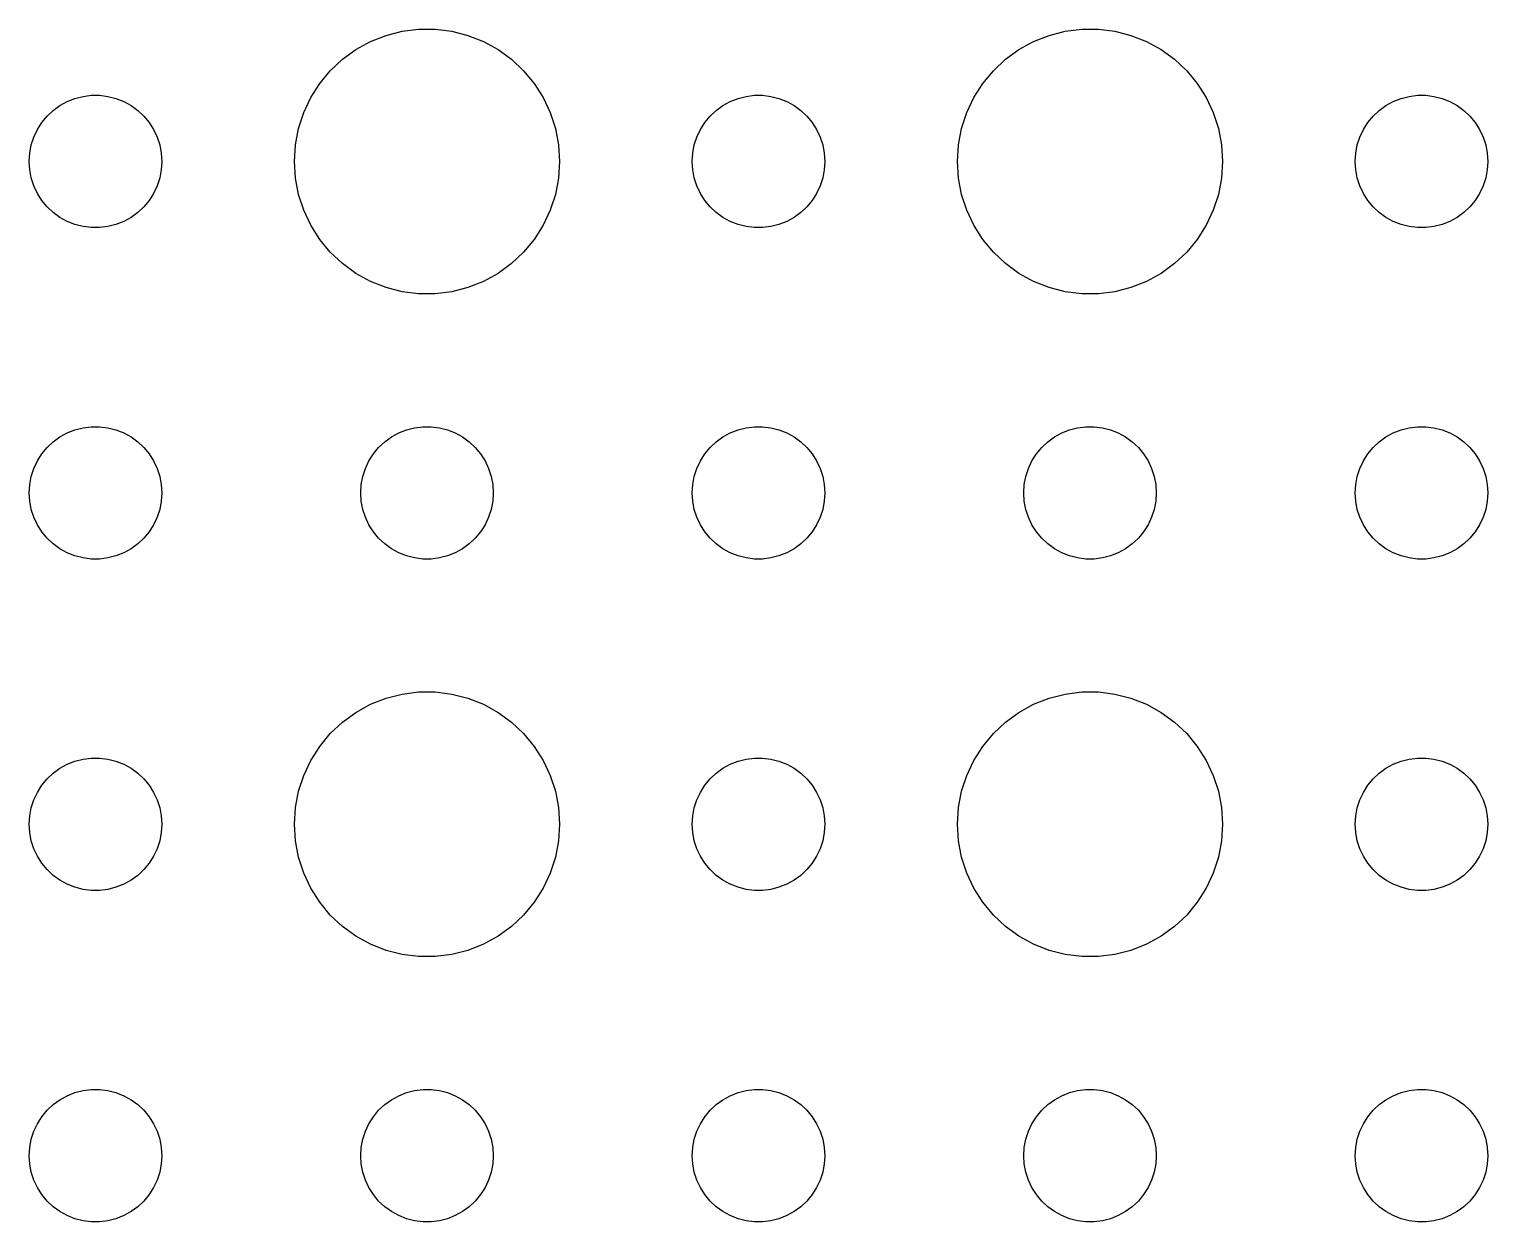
# Model space of a CAD drawing. Header units: metres. Extents: x -142 to 142, y -112 to 112.
# Drawn here: x 36 to 69, y -54 to -27.01 of the extents above; entities that cross this region are included whole.
import ezdxf

# ---------------------------------------------------------------- set-up
doc = ezdxf.new("R2010")
doc.units = ezdxf.units.M

msp = doc.modelspace()

# ---------------------------------------------------------------- linework, layer by layer
for p, q in [((44.0729, -27.1468), (44.4379, -27.0531)), ((44.4379, -27.0531), (44.8116, -27.0059)), ((44.8116, -27.0059), (45.1884, -27.0059)), ((45.1884, -27.0059), (45.5621, -27.0531)), ((45.5621, -27.0531), (45.927, -27.1468)), ((59.0729, -27.1468), (59.4379, -27.0531)), ((59.4379, -27.0531), (59.8116, -27.0059)), ((59.8116, -27.0059), (60.1884, -27.0059)), ((60.1884, -27.0059), (60.5621, -27.0531)), ((60.5621, -27.0531), (60.927, -27.1468)), ((43.3925, -27.467), (43.7227, -27.2855)), ((43.7227, -27.2855), (44.0729, -27.1468)), ((45.927, -27.1468), (46.2773, -27.2855)), ((46.2773, -27.2855), (46.6075, -27.467)), ((58.3925, -27.467), (58.7227, -27.2855)), ((58.7227, -27.2855), (59.0729, -27.1468)), ((60.927, -27.1468), (61.2773, -27.2855)), ((61.2773, -27.2855), (61.6075, -27.467)), ((42.8131, -27.9464), (43.0877, -27.6884)), ((43.0877, -27.6884), (43.3925, -27.467)), ((46.6075, -27.467), (46.9123, -27.6884)), ((46.9123, -27.6884), (47.1869, -27.9464)), ((57.8131, -27.9464), (58.0877, -27.6884)), ((58.0877, -27.6884), (58.3925, -27.467)), ((61.6075, -27.467), (61.9123, -27.6884)), ((61.9123, -27.6884), (62.1869, -27.9464)), ((42.5729, -28.2366), (42.8131, -27.9464)), ((47.1869, -27.9464), (47.427, -28.2366)), ((57.5729, -28.2366), (57.8131, -27.9464)), ((62.1869, -27.9464), (62.427, -28.2366)), ((42.3711, -28.5547), (42.5729, -28.2366)), ((47.427, -28.2366), (47.6289, -28.5547)), ((57.3711, -28.5547), (57.5729, -28.2366)), ((62.427, -28.2366), (62.6289, -28.5547)), ((36.6963, -28.7335), (36.8613, -28.6427)), ((36.8613, -28.6427), (37.0365, -28.5734)), ((37.0365, -28.5734), (37.2189, -28.5266)), ((37.2189, -28.5266), (37.4058, -28.503)), ((37.4058, -28.503), (37.5942, -28.503)), ((37.5942, -28.503), (37.7811, -28.5266)), ((37.7811, -28.5266), (37.9635, -28.5734)), ((37.9635, -28.5734), (38.1387, -28.6427)), ((38.1387, -28.6427), (38.3037, -28.7335)), ((42.2107, -28.8956), (42.3711, -28.5547)), ((47.6289, -28.5547), (47.7893, -28.8956)), ((51.6963, -28.7335), (51.8613, -28.6427)), ((51.8613, -28.6427), (52.0365, -28.5734)), ((52.0365, -28.5734), (52.2189, -28.5266)), ((52.2189, -28.5266), (52.4058, -28.503)), ((52.4058, -28.503), (52.5942, -28.503)), ((52.5942, -28.503), (52.7811, -28.5266)), ((52.7811, -28.5266), (52.9635, -28.5734)), ((52.9635, -28.5734), (53.1387, -28.6427)), ((53.1387, -28.6427), (53.3037, -28.7335)), ((57.2107, -28.8956), (57.3711, -28.5547)), ((62.6289, -28.5547), (62.7893, -28.8956)), ((66.6963, -28.7335), (66.8613, -28.6427)), ((66.8613, -28.6427), (67.0365, -28.5734)), ((67.0365, -28.5734), (67.2189, -28.5266)), ((67.2189, -28.5266), (67.4058, -28.503)), ((67.4058, -28.503), (67.5942, -28.503)), ((67.5942, -28.503), (67.7811, -28.5266)), ((67.7811, -28.5266), (67.9635, -28.5734)), ((67.9635, -28.5734), (68.1387, -28.6427)), ((68.1387, -28.6427), (68.3037, -28.7335)), ((36.2865, -29.1183), (36.4065, -28.9732)), ((36.4065, -28.9732), (36.5439, -28.8442)), ((36.5439, -28.8442), (36.6963, -28.7335)), ((38.3037, -28.7335), (38.4561, -28.8442)), ((38.4561, -28.8442), (38.5934, -28.9732)), ((38.5934, -28.9732), (38.7135, -29.1183)), ((42.0942, -29.2539), (42.2107, -28.8956)), ((47.7893, -28.8956), (47.9057, -29.2539)), ((51.2865, -29.1183), (51.4065, -28.9732)), ((51.4065, -28.9732), (51.5439, -28.8442)), ((51.5439, -28.8442), (51.6963, -28.7335)), ((53.3037, -28.7335), (53.4561, -28.8442)), ((53.4561, -28.8442), (53.5934, -28.9732)), ((53.5934, -28.9732), (53.7135, -29.1183)), ((57.0942, -29.2539), (57.2107, -28.8956)), ((62.7893, -28.8956), (62.9057, -29.2539)), ((66.2865, -29.1183), (66.4065, -28.9732)), ((66.4065, -28.9732), (66.5439, -28.8442)), ((66.5439, -28.8442), (66.6963, -28.7335)), ((68.3037, -28.7335), (68.4561, -28.8442)), ((68.4561, -28.8442), (68.5934, -28.9732)), ((68.5934, -28.9732), (68.7135, -29.1183)), ((36.1053, -29.4478), (36.1855, -29.2774)), ((36.1855, -29.2774), (36.2865, -29.1183)), ((38.7135, -29.1183), (38.8145, -29.2774)), ((38.8145, -29.2774), (38.8947, -29.4478)), ((42.0237, -29.624), (42.0942, -29.2539)), ((47.9057, -29.2539), (47.9763, -29.624)), ((51.1053, -29.4478), (51.1855, -29.2774)), ((51.1855, -29.2774), (51.2865, -29.1183)), ((53.7135, -29.1183), (53.8145, -29.2774)), ((53.8145, -29.2774), (53.8947, -29.4478)), ((57.0237, -29.624), (57.0942, -29.2539)), ((62.9057, -29.2539), (62.9763, -29.624)), ((66.1053, -29.4478), (66.1855, -29.2774)), ((66.1855, -29.2774), (66.2865, -29.1183)), ((68.7135, -29.1183), (68.8145, -29.2774)), ((68.8145, -29.2774), (68.8947, -29.4478)), ((36.0118, -29.812), (36.0471, -29.627)), ((36.0471, -29.627), (36.1053, -29.4478)), ((38.8947, -29.4478), (38.9529, -29.627)), ((38.9529, -29.627), (38.9882, -29.812)), ((42, -30), (42.0237, -29.624)), ((47.9763, -29.624), (48, -30)), ((51.0118, -29.812), (51.0471, -29.627)), ((51.0471, -29.627), (51.1053, -29.4478)), ((53.8947, -29.4478), (53.9529, -29.627)), ((53.9529, -29.627), (53.9882, -29.812)), ((57, -30), (57.0237, -29.624)), ((62.9763, -29.624), (63, -30)), ((66.0118, -29.812), (66.0471, -29.627)), ((66.0471, -29.627), (66.1053, -29.4478)), ((68.8947, -29.4478), (68.9529, -29.627)), ((68.9529, -29.627), (68.9882, -29.812)), ((36, -30), (36.0118, -29.812)), ((36.0118, -30.188), (36, -30)), ((38.9882, -29.812), (39, -30)), ((39, -30), (38.9882, -30.188)), ((42.0237, -30.376), (42, -30)), ((48, -30), (47.9763, -30.376)), ((51, -30), (51.0118, -29.812)), ((51.0118, -30.188), (51, -30)), ((53.9882, -29.812), (54, -30)), ((54, -30), (53.9882, -30.188)), ((57.0237, -30.376), (57, -30)), ((63, -30), (62.9763, -30.376)), ((66, -30), (66.0118, -29.812)), ((66.0118, -30.188), (66, -30)), ((68.9882, -29.812), (69, -30)), ((69, -30), (68.9882, -30.188)), ((36.0471, -30.373), (36.0118, -30.188)), ((38.9882, -30.188), (38.9529, -30.373)), ((51.0471, -30.373), (51.0118, -30.188)), ((53.9882, -30.188), (53.9529, -30.373)), ((66.0471, -30.373), (66.0118, -30.188)), ((68.9882, -30.188), (68.9529, -30.373)), ((36.1053, -30.5522), (36.0471, -30.373)), ((36.1855, -30.7226), (36.1053, -30.5522)), ((38.8947, -30.5522), (38.8145, -30.7226)), ((38.9529, -30.373), (38.8947, -30.5522)), ((42.0942, -30.7461), (42.0237, -30.376)), ((47.9763, -30.376), (47.9057, -30.7461)), ((51.1053, -30.5522), (51.0471, -30.373)), ((51.1855, -30.7226), (51.1053, -30.5522)), ((53.8947, -30.5522), (53.8145, -30.7226)), ((53.9529, -30.373), (53.8947, -30.5522)), ((57.0942, -30.7461), (57.0237, -30.376)), ((62.9763, -30.376), (62.9057, -30.7461)), ((66.1053, -30.5522), (66.0471, -30.373)), ((66.1855, -30.7226), (66.1053, -30.5522)), ((68.8947, -30.5522), (68.8145, -30.7226)), ((68.9529, -30.373), (68.8947, -30.5522)), ((36.2865, -30.8817), (36.1855, -30.7226)), ((36.4065, -31.0268), (36.2865, -30.8817)), ((38.7135, -30.8817), (38.5934, -31.0268)), ((38.8145, -30.7226), (38.7135, -30.8817)), ((42.2107, -31.1044), (42.0942, -30.7461)), ((47.9057, -30.7461), (47.7893, -31.1044)), ((51.2865, -30.8817), (51.1855, -30.7226)), ((51.4065, -31.0268), (51.2865, -30.8817)), ((53.7135, -30.8817), (53.5934, -31.0268)), ((53.8145, -30.7226), (53.7135, -30.8817)), ((57.2107, -31.1044), (57.0942, -30.7461)), ((62.9057, -30.7461), (62.7893, -31.1044)), ((66.2865, -30.8817), (66.1855, -30.7226)), ((66.4065, -31.0268), (66.2865, -30.8817)), ((68.7135, -30.8817), (68.5934, -31.0268)), ((68.8145, -30.7226), (68.7135, -30.8817)), ((36.5439, -31.1558), (36.4065, -31.0268)), ((36.6963, -31.2665), (36.5439, -31.1558)), ((36.8613, -31.3572), (36.6963, -31.2665)), ((38.3037, -31.2665), (38.1387, -31.3572)), ((38.4561, -31.1558), (38.3037, -31.2665)), ((38.5934, -31.0268), (38.4561, -31.1558)), ((42.3711, -31.4453), (42.2107, -31.1044)), ((47.7893, -31.1044), (47.6289, -31.4453)), ((51.5439, -31.1558), (51.4065, -31.0268)), ((51.6963, -31.2665), (51.5439, -31.1558)), ((51.8613, -31.3572), (51.6963, -31.2665)), ((53.3037, -31.2665), (53.1387, -31.3572)), ((53.4561, -31.1558), (53.3037, -31.2665)), ((53.5934, -31.0268), (53.4561, -31.1558)), ((57.3711, -31.4453), (57.2107, -31.1044)), ((62.7893, -31.1044), (62.6289, -31.4453)), ((66.5439, -31.1558), (66.4065, -31.0268)), ((66.6963, -31.2665), (66.5439, -31.1558)), ((66.8613, -31.3572), (66.6963, -31.2665)), ((68.3037, -31.2665), (68.1387, -31.3572)), ((68.4561, -31.1558), (68.3037, -31.2665)), ((68.5934, -31.0268), (68.4561, -31.1558)), ((37.0365, -31.4266), (36.8613, -31.3572)), ((37.2189, -31.4734), (37.0365, -31.4266)), ((37.4058, -31.497), (37.2189, -31.4734)), ((37.5942, -31.497), (37.4058, -31.497)), ((37.7811, -31.4734), (37.5942, -31.497)), ((37.9635, -31.4266), (37.7811, -31.4734)), ((38.1387, -31.3572), (37.9635, -31.4266)), ((42.5729, -31.7634), (42.3711, -31.4453)), ((47.6289, -31.4453), (47.427, -31.7634)), ((52.0365, -31.4266), (51.8613, -31.3572)), ((52.2189, -31.4734), (52.0365, -31.4266)), ((52.4058, -31.497), (52.2189, -31.4734)), ((52.5942, -31.497), (52.4058, -31.497)), ((52.7811, -31.4734), (52.5942, -31.497)), ((52.9635, -31.4266), (52.7811, -31.4734)), ((53.1387, -31.3572), (52.9635, -31.4266)), ((57.5729, -31.7634), (57.3711, -31.4453)), ((62.6289, -31.4453), (62.427, -31.7634)), ((67.0365, -31.4266), (66.8613, -31.3572)), ((67.2189, -31.4734), (67.0365, -31.4266)), ((67.4058, -31.497), (67.2189, -31.4734)), ((67.5942, -31.497), (67.4058, -31.497)), ((67.7811, -31.4734), (67.5942, -31.497)), ((67.9635, -31.4266), (67.7811, -31.4734)), ((68.1387, -31.3572), (67.9635, -31.4266)), ((42.8131, -32.0536), (42.5729, -31.7634)), ((47.427, -31.7634), (47.1869, -32.0536)), ((57.8131, -32.0536), (57.5729, -31.7634)), ((62.427, -31.7634), (62.1869, -32.0536)), ((43.0877, -32.3115), (42.8131, -32.0536)), ((43.3925, -32.533), (43.0877, -32.3115)), ((46.9123, -32.3115), (46.6075, -32.533)), ((47.1869, -32.0536), (46.9123, -32.3115)), ((58.0877, -32.3115), (57.8131, -32.0536)), ((58.3925, -32.533), (58.0877, -32.3115)), ((61.9123, -32.3115), (61.6075, -32.533)), ((62.1869, -32.0536), (61.9123, -32.3115)), ((43.7227, -32.7145), (43.3925, -32.533)), ((46.6075, -32.533), (46.2773, -32.7145)), ((58.7227, -32.7145), (58.3925, -32.533)), ((61.6075, -32.533), (61.2773, -32.7145)), ((44.0729, -32.8532), (43.7227, -32.7145)), ((44.4379, -32.9469), (44.0729, -32.8532)), ((44.8116, -32.9941), (44.4379, -32.9469)), ((45.1884, -32.9941), (44.8116, -32.9941)), ((45.5621, -32.9469), (45.1884, -32.9941)), ((45.927, -32.8532), (45.5621, -32.9469)), ((46.2773, -32.7145), (45.927, -32.8532)), ((59.0729, -32.8532), (58.7227, -32.7145)), ((59.4379, -32.9469), (59.0729, -32.8532)), ((59.8116, -32.9941), (59.4379, -32.9469)), ((60.1884, -32.9941), (59.8116, -32.9941)), ((60.5621, -32.9469), (60.1884, -32.9941)), ((60.927, -32.8532), (60.5621, -32.9469)), ((61.2773, -32.7145), (60.927, -32.8532)), ((36.5439, -36.3442), (36.6963, -36.2335)), ((36.6963, -36.2335), (36.8613, -36.1428)), ((36.8613, -36.1428), (37.0365, -36.0734)), ((37.0365, -36.0734), (37.2189, -36.0266)), ((37.2189, -36.0266), (37.4058, -36.003)), ((37.4058, -36.003), (37.5942, -36.003)), ((37.5942, -36.003), (37.7811, -36.0266)), ((37.7811, -36.0266), (37.9635, -36.0734)), ((37.9635, -36.0734), (38.1387, -36.1428)), ((38.1387, -36.1428), (38.3037, -36.2335)), ((38.3037, -36.2335), (38.4561, -36.3442)), ((44.0439, -36.3442), (44.1963, -36.2335)), ((44.1963, -36.2335), (44.3613, -36.1428)), ((44.3613, -36.1428), (44.5365, -36.0734)), ((44.5365, -36.0734), (44.7189, -36.0266)), ((44.7189, -36.0266), (44.9058, -36.003)), ((44.9058, -36.003), (45.0942, -36.003)), ((45.0942, -36.003), (45.2811, -36.0266)), ((45.2811, -36.0266), (45.4635, -36.0734)), ((45.4635, -36.0734), (45.6387, -36.1428)), ((45.6387, -36.1428), (45.8037, -36.2335)), ((45.8037, -36.2335), (45.9561, -36.3442)), ((51.5439, -36.3442), (51.6963, -36.2335)), ((51.6963, -36.2335), (51.8613, -36.1428)), ((51.8613, -36.1428), (52.0365, -36.0734)), ((52.0365, -36.0734), (52.2189, -36.0266)), ((52.2189, -36.0266), (52.4058, -36.003)), ((52.4058, -36.003), (52.5942, -36.003)), ((52.5942, -36.003), (52.7811, -36.0266)), ((52.7811, -36.0266), (52.9635, -36.0734)), ((52.9635, -36.0734), (53.1387, -36.1428)), ((53.1387, -36.1428), (53.3037, -36.2335)), ((53.3037, -36.2335), (53.4561, -36.3442)), ((59.0439, -36.3442), (59.1963, -36.2335)), ((59.1963, -36.2335), (59.3613, -36.1428)), ((59.3613, -36.1428), (59.5365, -36.0734)), ((59.5365, -36.0734), (59.7189, -36.0266)), ((59.7189, -36.0266), (59.9058, -36.003)), ((59.9058, -36.003), (60.0942, -36.003)), ((60.0942, -36.003), (60.2811, -36.0266)), ((60.2811, -36.0266), (60.4635, -36.0734)), ((60.4635, -36.0734), (60.6387, -36.1428)), ((60.6387, -36.1428), (60.8037, -36.2335)), ((60.8037, -36.2335), (60.9561, -36.3442)), ((66.5439, -36.3442), (66.6963, -36.2335)), ((66.6963, -36.2335), (66.8613, -36.1428)), ((66.8613, -36.1428), (67.0365, -36.0734)), ((67.0365, -36.0734), (67.2189, -36.0266)), ((67.2189, -36.0266), (67.4058, -36.003)), ((67.4058, -36.003), (67.5942, -36.003)), ((67.5942, -36.003), (67.7811, -36.0266)), ((67.7811, -36.0266), (67.9635, -36.0734)), ((67.9635, -36.0734), (68.1387, -36.1428)), ((68.1387, -36.1428), (68.3037, -36.2335)), ((68.3037, -36.2335), (68.4561, -36.3442)), ((36.1855, -36.7774), (36.2865, -36.6183)), ((36.2865, -36.6183), (36.4065, -36.4732)), ((36.4065, -36.4732), (36.5439, -36.3442)), ((38.4561, -36.3442), (38.5934, -36.4732)), ((38.5934, -36.4732), (38.7135, -36.6183)), ((38.7135, -36.6183), (38.8145, -36.7774)), ((43.6855, -36.7774), (43.7865, -36.6183)), ((43.7865, -36.6183), (43.9065, -36.4732)), ((43.9065, -36.4732), (44.0439, -36.3442)), ((45.9561, -36.3442), (46.0934, -36.4732)), ((46.0934, -36.4732), (46.2135, -36.6183)), ((46.2135, -36.6183), (46.3145, -36.7774)), ((51.1855, -36.7774), (51.2865, -36.6183)), ((51.2865, -36.6183), (51.4065, -36.4732)), ((51.4065, -36.4732), (51.5439, -36.3442)), ((53.4561, -36.3442), (53.5934, -36.4732)), ((53.5934, -36.4732), (53.7135, -36.6183)), ((53.7135, -36.6183), (53.8145, -36.7774)), ((58.6855, -36.7774), (58.7865, -36.6183)), ((58.7865, -36.6183), (58.9065, -36.4732)), ((58.9065, -36.4732), (59.0439, -36.3442)), ((60.9561, -36.3442), (61.0934, -36.4732)), ((61.0934, -36.4732), (61.2135, -36.6183)), ((61.2135, -36.6183), (61.3145, -36.7774)), ((66.1855, -36.7774), (66.2865, -36.6183)), ((66.2865, -36.6183), (66.4065, -36.4732)), ((66.4065, -36.4732), (66.5439, -36.3442)), ((68.4561, -36.3442), (68.5934, -36.4732)), ((68.5934, -36.4732), (68.7135, -36.6183)), ((68.7135, -36.6183), (68.8145, -36.7774)), ((36.0471, -37.127), (36.1053, -36.9478)), ((36.1053, -36.9478), (36.1855, -36.7774)), ((38.8145, -36.7774), (38.8947, -36.9478)), ((38.8947, -36.9478), (38.9529, -37.127)), ((43.5471, -37.127), (43.6053, -36.9478)), ((43.6053, -36.9478), (43.6855, -36.7774)), ((46.3145, -36.7774), (46.3947, -36.9478)), ((46.3947, -36.9478), (46.4529, -37.127)), ((51.0471, -37.127), (51.1053, -36.9478)), ((51.1053, -36.9478), (51.1855, -36.7774)), ((53.8145, -36.7774), (53.8947, -36.9478)), ((53.8947, -36.9478), (53.9529, -37.127)), ((58.5471, -37.127), (58.6053, -36.9478)), ((58.6053, -36.9478), (58.6855, -36.7774)), ((61.3145, -36.7774), (61.3947, -36.9478)), ((61.3947, -36.9478), (61.4529, -37.127)), ((66.0471, -37.127), (66.1053, -36.9478)), ((66.1053, -36.9478), (66.1855, -36.7774)), ((68.8145, -36.7774), (68.8947, -36.9478)), ((68.8947, -36.9478), (68.9529, -37.127)), ((36.0118, -37.312), (36.0471, -37.127)), ((38.9529, -37.127), (38.9882, -37.312)), ((43.5118, -37.312), (43.5471, -37.127)), ((46.4529, -37.127), (46.4882, -37.312)), ((51.0118, -37.312), (51.0471, -37.127)), ((53.9529, -37.127), (53.9882, -37.312)), ((58.5118, -37.312), (58.5471, -37.127)), ((61.4529, -37.127), (61.4882, -37.312)), ((66.0118, -37.312), (66.0471, -37.127)), ((68.9529, -37.127), (68.9882, -37.312)), ((36, -37.5), (36.0118, -37.312)), ((36.0118, -37.688), (36, -37.5)), ((38.9882, -37.312), (39, -37.5)), ((39, -37.5), (38.9882, -37.688)), ((43.5, -37.5), (43.5118, -37.312)), ((43.5118, -37.688), (43.5, -37.5)), ((46.4882, -37.312), (46.5, -37.5)), ((46.5, -37.5), (46.4882, -37.688)), ((51, -37.5), (51.0118, -37.312)), ((51.0118, -37.688), (51, -37.5)), ((53.9882, -37.312), (54, -37.5)), ((54, -37.5), (53.9882, -37.688)), ((58.5, -37.5), (58.5118, -37.312)), ((58.5118, -37.688), (58.5, -37.5)), ((61.4882, -37.312), (61.5, -37.5)), ((61.5, -37.5), (61.4882, -37.688)), ((66, -37.5), (66.0118, -37.312)), ((66.0118, -37.688), (66, -37.5)), ((68.9882, -37.312), (69, -37.5)), ((69, -37.5), (68.9882, -37.688)), ((36.0471, -37.873), (36.0118, -37.688)), ((36.1053, -38.0522), (36.0471, -37.873)), ((38.9529, -37.873), (38.8947, -38.0522)), ((38.9882, -37.688), (38.9529, -37.873)), ((43.5471, -37.873), (43.5118, -37.688)), ((43.6053, -38.0522), (43.5471, -37.873)), ((46.4529, -37.873), (46.3947, -38.0522)), ((46.4882, -37.688), (46.4529, -37.873)), ((51.0471, -37.873), (51.0118, -37.688)), ((51.1053, -38.0522), (51.0471, -37.873)), ((53.9529, -37.873), (53.8947, -38.0522)), ((53.9882, -37.688), (53.9529, -37.873)), ((58.5471, -37.873), (58.5118, -37.688)), ((58.6053, -38.0522), (58.5471, -37.873)), ((61.4529, -37.873), (61.3947, -38.0522)), ((61.4882, -37.688), (61.4529, -37.873)), ((66.0471, -37.873), (66.0118, -37.688)), ((66.1053, -38.0522), (66.0471, -37.873)), ((68.9529, -37.873), (68.8947, -38.0522)), ((68.9882, -37.688), (68.9529, -37.873)), ((36.1855, -38.2226), (36.1053, -38.0522)), ((36.2865, -38.3817), (36.1855, -38.2226)), ((38.8145, -38.2226), (38.7135, -38.3817)), ((38.8947, -38.0522), (38.8145, -38.2226)), ((43.6855, -38.2226), (43.6053, -38.0522)), ((43.7865, -38.3817), (43.6855, -38.2226)), ((46.3145, -38.2226), (46.2135, -38.3817)), ((46.3947, -38.0522), (46.3145, -38.2226)), ((51.1855, -38.2226), (51.1053, -38.0522)), ((51.2865, -38.3817), (51.1855, -38.2226)), ((53.8145, -38.2226), (53.7135, -38.3817)), ((53.8947, -38.0522), (53.8145, -38.2226)), ((58.6855, -38.2226), (58.6053, -38.0522)), ((58.7865, -38.3817), (58.6855, -38.2226)), ((61.3145, -38.2226), (61.2135, -38.3817)), ((61.3947, -38.0522), (61.3145, -38.2226)), ((66.1855, -38.2226), (66.1053, -38.0522)), ((66.2865, -38.3817), (66.1855, -38.2226)), ((68.8145, -38.2226), (68.7135, -38.3817)), ((68.8947, -38.0522), (68.8145, -38.2226)), ((36.4065, -38.5268), (36.2865, -38.3817)), ((36.5439, -38.6558), (36.4065, -38.5268)), ((38.5934, -38.5268), (38.4561, -38.6558)), ((38.7135, -38.3817), (38.5934, -38.5268)), ((43.9065, -38.5268), (43.7865, -38.3817)), ((44.0439, -38.6558), (43.9065, -38.5268)), ((46.0934, -38.5268), (45.9561, -38.6558)), ((46.2135, -38.3817), (46.0934, -38.5268)), ((51.4065, -38.5268), (51.2865, -38.3817)), ((51.5439, -38.6558), (51.4065, -38.5268)), ((53.5934, -38.5268), (53.4561, -38.6558)), ((53.7135, -38.3817), (53.5934, -38.5268)), ((58.9065, -38.5268), (58.7865, -38.3817)), ((59.0439, -38.6558), (58.9065, -38.5268)), ((61.0934, -38.5268), (60.9561, -38.6558)), ((61.2135, -38.3817), (61.0934, -38.5268)), ((66.4065, -38.5268), (66.2865, -38.3817)), ((66.5439, -38.6558), (66.4065, -38.5268)), ((68.5934, -38.5268), (68.4561, -38.6558)), ((68.7135, -38.3817), (68.5934, -38.5268)), ((36.6963, -38.7665), (36.5439, -38.6558)), ((36.8613, -38.8572), (36.6963, -38.7665)), ((37.0365, -38.9266), (36.8613, -38.8572)), ((37.2189, -38.9734), (37.0365, -38.9266)), ((37.9635, -38.9266), (37.7811, -38.9734)), ((38.1387, -38.8572), (37.9635, -38.9266)), ((38.3037, -38.7665), (38.1387, -38.8572)), ((38.4561, -38.6558), (38.3037, -38.7665)), ((44.1963, -38.7665), (44.0439, -38.6558)), ((44.3613, -38.8572), (44.1963, -38.7665)), ((44.5365, -38.9266), (44.3613, -38.8572)), ((44.7189, -38.9734), (44.5365, -38.9266)), ((45.4635, -38.9266), (45.2811, -38.9734)), ((45.6387, -38.8572), (45.4635, -38.9266)), ((45.8037, -38.7665), (45.6387, -38.8572)), ((45.9561, -38.6558), (45.8037, -38.7665)), ((51.6963, -38.7665), (51.5439, -38.6558)), ((51.8613, -38.8572), (51.6963, -38.7665)), ((52.0365, -38.9266), (51.8613, -38.8572)), ((52.2189, -38.9734), (52.0365, -38.9266)), ((52.9635, -38.9266), (52.7811, -38.9734)), ((53.1387, -38.8572), (52.9635, -38.9266)), ((53.3037, -38.7665), (53.1387, -38.8572)), ((53.4561, -38.6558), (53.3037, -38.7665)), ((59.1963, -38.7665), (59.0439, -38.6558)), ((59.3613, -38.8572), (59.1963, -38.7665)), ((59.5365, -38.9266), (59.3613, -38.8572)), ((59.7189, -38.9734), (59.5365, -38.9266)), ((60.4635, -38.9266), (60.2811, -38.9734)), ((60.6387, -38.8572), (60.4635, -38.9266)), ((60.8037, -38.7665), (60.6387, -38.8572)), ((60.9561, -38.6558), (60.8037, -38.7665)), ((66.6963, -38.7665), (66.5439, -38.6558)), ((66.8613, -38.8572), (66.6963, -38.7665)), ((67.0365, -38.9266), (66.8613, -38.8572)), ((67.2189, -38.9734), (67.0365, -38.9266)), ((67.9635, -38.9266), (67.7811, -38.9734)), ((68.1387, -38.8572), (67.9635, -38.9266)), ((68.3037, -38.7665), (68.1387, -38.8572)), ((68.4561, -38.6558), (68.3037, -38.7665)), ((37.4058, -38.997), (37.2189, -38.9734)), ((37.5942, -38.997), (37.4058, -38.997)), ((37.7811, -38.9734), (37.5942, -38.997)), ((44.9058, -38.997), (44.7189, -38.9734)), ((45.0942, -38.997), (44.9058, -38.997)), ((45.2811, -38.9734), (45.0942, -38.997)), ((52.4058, -38.997), (52.2189, -38.9734)), ((52.5942, -38.997), (52.4058, -38.997)), ((52.7811, -38.9734), (52.5942, -38.997)), ((59.9058, -38.997), (59.7189, -38.9734)), ((60.0942, -38.997), (59.9058, -38.997)), ((60.2811, -38.9734), (60.0942, -38.997)), ((67.4058, -38.997), (67.2189, -38.9734)), ((67.5942, -38.997), (67.4058, -38.997)), ((67.7811, -38.9734), (67.5942, -38.997)), ((43.7227, -42.2855), (44.0729, -42.1468)), ((44.0729, -42.1468), (44.4379, -42.0531)), ((44.4379, -42.0531), (44.8116, -42.0059)), ((44.8116, -42.0059), (45.1884, -42.0059)), ((45.1884, -42.0059), (45.5621, -42.0531)), ((45.5621, -42.0531), (45.927, -42.1468)), ((45.927, -42.1468), (46.2773, -42.2855)), ((58.7227, -42.2855), (59.0729, -42.1468)), ((59.0729, -42.1468), (59.4379, -42.0531)), ((59.4379, -42.0531), (59.8116, -42.0059)), ((59.8116, -42.0059), (60.1884, -42.0059)), ((60.1884, -42.0059), (60.5621, -42.0531)), ((60.5621, -42.0531), (60.927, -42.1468)), ((60.927, -42.1468), (61.2773, -42.2855)), ((43.0877, -42.6885), (43.3925, -42.467)), ((43.3925, -42.467), (43.7227, -42.2855)), ((46.2773, -42.2855), (46.6075, -42.467)), ((46.6075, -42.467), (46.9123, -42.6885)), ((58.0877, -42.6885), (58.3925, -42.467)), ((58.3925, -42.467), (58.7227, -42.2855)), ((61.2773, -42.2855), (61.6075, -42.467)), ((61.6075, -42.467), (61.9123, -42.6885)), ((42.8131, -42.9464), (43.0877, -42.6885)), ((46.9123, -42.6885), (47.1869, -42.9464)), ((57.8131, -42.9464), (58.0877, -42.6885)), ((61.9123, -42.6885), (62.1869, -42.9464)), ((42.5729, -43.2366), (42.8131, -42.9464)), ((47.1869, -42.9464), (47.427, -43.2366)), ((57.5729, -43.2366), (57.8131, -42.9464)), ((62.1869, -42.9464), (62.427, -43.2366)), ((37.0365, -43.5734), (37.2189, -43.5266)), ((37.2189, -43.5266), (37.4058, -43.503)), ((37.4058, -43.503), (37.5942, -43.503)), ((37.5942, -43.503), (37.7811, -43.5266)), ((37.7811, -43.5266), (37.9635, -43.5734)), ((42.2107, -43.8956), (42.3711, -43.5547)), ((42.3711, -43.5547), (42.5729, -43.2366)), ((47.427, -43.2366), (47.6289, -43.5547)), ((47.6289, -43.5547), (47.7893, -43.8956)), ((52.0365, -43.5734), (52.2189, -43.5266)), ((52.2189, -43.5266), (52.4058, -43.503)), ((52.4058, -43.503), (52.5942, -43.503)), ((52.5942, -43.503), (52.7811, -43.5266)), ((52.7811, -43.5266), (52.9635, -43.5734)), ((57.2107, -43.8956), (57.3711, -43.5547)), ((57.3711, -43.5547), (57.5729, -43.2366)), ((62.427, -43.2366), (62.6289, -43.5547)), ((62.6289, -43.5547), (62.7893, -43.8956)), ((67.0365, -43.5734), (67.2189, -43.5266)), ((67.2189, -43.5266), (67.4058, -43.503)), ((67.4058, -43.503), (67.5942, -43.503)), ((67.5942, -43.503), (67.7811, -43.5266)), ((67.7811, -43.5266), (67.9635, -43.5734)), ((36.4065, -43.9732), (36.5439, -43.8442)), ((36.5439, -43.8442), (36.6963, -43.7335)), ((36.6963, -43.7335), (36.8613, -43.6428)), ((36.8613, -43.6428), (37.0365, -43.5734)), ((37.9635, -43.5734), (38.1387, -43.6428)), ((38.1387, -43.6428), (38.3037, -43.7335)), ((38.3037, -43.7335), (38.4561, -43.8442)), ((38.4561, -43.8442), (38.5934, -43.9732)), ((51.4065, -43.9732), (51.5439, -43.8442)), ((51.5439, -43.8442), (51.6963, -43.7335)), ((51.6963, -43.7335), (51.8613, -43.6428)), ((51.8613, -43.6428), (52.0365, -43.5734)), ((52.9635, -43.5734), (53.1387, -43.6428)), ((53.1387, -43.6428), (53.3037, -43.7335)), ((53.3037, -43.7335), (53.4561, -43.8442)), ((53.4561, -43.8442), (53.5934, -43.9732)), ((66.4065, -43.9732), (66.5439, -43.8442)), ((66.5439, -43.8442), (66.6963, -43.7335)), ((66.6963, -43.7335), (66.8613, -43.6428)), ((66.8613, -43.6428), (67.0365, -43.5734)), ((67.9635, -43.5734), (68.1387, -43.6428)), ((68.1387, -43.6428), (68.3037, -43.7335)), ((68.3037, -43.7335), (68.4561, -43.8442)), ((68.4561, -43.8442), (68.5934, -43.9732)), ((36.1855, -44.2774), (36.2865, -44.1183)), ((36.2865, -44.1183), (36.4065, -43.9732)), ((38.5934, -43.9732), (38.7135, -44.1183)), ((38.7135, -44.1183), (38.8145, -44.2774)), ((42.0942, -44.2539), (42.2107, -43.8956)), ((47.7893, -43.8956), (47.9057, -44.2539)), ((51.1855, -44.2774), (51.2865, -44.1183)), ((51.2865, -44.1183), (51.4065, -43.9732)), ((53.5934, -43.9732), (53.7135, -44.1183)), ((53.7135, -44.1183), (53.8145, -44.2774)), ((57.0942, -44.2539), (57.2107, -43.8956)), ((62.7893, -43.8956), (62.9057, -44.2539)), ((66.1855, -44.2774), (66.2865, -44.1183)), ((66.2865, -44.1183), (66.4065, -43.9732)), ((68.5934, -43.9732), (68.7135, -44.1183)), ((68.7135, -44.1183), (68.8145, -44.2774)), ((36.0471, -44.627), (36.1053, -44.4478)), ((36.1053, -44.4478), (36.1855, -44.2774)), ((38.8145, -44.2774), (38.8947, -44.4478)), ((38.8947, -44.4478), (38.9529, -44.627)), ((42.0237, -44.624), (42.0942, -44.2539)), ((47.9057, -44.2539), (47.9763, -44.624)), ((51.0471, -44.627), (51.1053, -44.4478)), ((51.1053, -44.4478), (51.1855, -44.2774)), ((53.8145, -44.2774), (53.8947, -44.4478)), ((53.8947, -44.4478), (53.9529, -44.627)), ((57.0237, -44.624), (57.0942, -44.2539)), ((62.9057, -44.2539), (62.9763, -44.624)), ((66.0471, -44.627), (66.1053, -44.4478)), ((66.1053, -44.4478), (66.1855, -44.2774)), ((68.8145, -44.2774), (68.8947, -44.4478)), ((68.8947, -44.4478), (68.9529, -44.627)), ((36, -45), (36.0118, -44.812)), ((36.0118, -44.812), (36.0471, -44.627)), ((38.9529, -44.627), (38.9882, -44.812)), ((38.9882, -44.812), (39, -45)), ((42, -45), (42.0237, -44.624)), ((47.9763, -44.624), (48, -45)), ((51, -45), (51.0118, -44.812)), ((51.0118, -44.812), (51.0471, -44.627)), ((53.9529, -44.627), (53.9882, -44.812)), ((53.9882, -44.812), (54, -45)), ((57, -45), (57.0237, -44.624)), ((62.9763, -44.624), (63, -45)), ((66, -45), (66.0118, -44.812)), ((66.0118, -44.812), (66.0471, -44.627)), ((68.9529, -44.627), (68.9882, -44.812)), ((68.9882, -44.812), (69, -45)), ((36.0118, -45.188), (36, -45)), ((36.0471, -45.373), (36.0118, -45.188)), ((38.9882, -45.188), (38.9529, -45.373)), ((39, -45), (38.9882, -45.188)), ((42.0237, -45.376), (42, -45)), ((48, -45), (47.9763, -45.376)), ((51.0118, -45.188), (51, -45)), ((51.0471, -45.373), (51.0118, -45.188)), ((53.9882, -45.188), (53.9529, -45.373)), ((54, -45), (53.9882, -45.188)), ((57.0237, -45.376), (57, -45)), ((63, -45), (62.9763, -45.376)), ((66.0118, -45.188), (66, -45)), ((66.0471, -45.373), (66.0118, -45.188)), ((68.9882, -45.188), (68.9529, -45.373)), ((69, -45), (68.9882, -45.188)), ((36.1053, -45.5522), (36.0471, -45.373)), ((38.9529, -45.373), (38.8947, -45.5522)), ((42.0942, -45.7461), (42.0237, -45.376)), ((47.9763, -45.376), (47.9057, -45.7461)), ((51.1053, -45.5522), (51.0471, -45.373)), ((53.9529, -45.373), (53.8947, -45.5522)), ((57.0942, -45.7461), (57.0237, -45.376)), ((62.9763, -45.376), (62.9057, -45.7461)), ((66.1053, -45.5522), (66.0471, -45.373)), ((68.9529, -45.373), (68.8947, -45.5522)), ((36.1855, -45.7226), (36.1053, -45.5522)), ((36.2865, -45.8817), (36.1855, -45.7226)), ((38.8145, -45.7226), (38.7135, -45.8817)), ((38.8947, -45.5522), (38.8145, -45.7226)), ((42.2107, -46.1044), (42.0942, -45.7461)), ((47.9057, -45.7461), (47.7893, -46.1044)), ((51.1855, -45.7226), (51.1053, -45.5522)), ((51.2865, -45.8817), (51.1855, -45.7226)), ((53.8145, -45.7226), (53.7135, -45.8817)), ((53.8947, -45.5522), (53.8145, -45.7226)), ((57.2107, -46.1044), (57.0942, -45.7461)), ((62.9057, -45.7461), (62.7893, -46.1044)), ((66.1855, -45.7226), (66.1053, -45.5522)), ((66.2865, -45.8817), (66.1855, -45.7226)), ((68.8145, -45.7226), (68.7135, -45.8817)), ((68.8947, -45.5522), (68.8145, -45.7226)), ((36.4065, -46.0268), (36.2865, -45.8817)), ((36.5439, -46.1558), (36.4065, -46.0268)), ((36.6963, -46.2665), (36.5439, -46.1558)), ((38.4561, -46.1558), (38.3037, -46.2665)), ((38.5934, -46.0268), (38.4561, -46.1558)), ((38.7135, -45.8817), (38.5934, -46.0268)), ((42.3711, -46.4453), (42.2107, -46.1044)), ((47.7893, -46.1044), (47.6289, -46.4453)), ((51.4065, -46.0268), (51.2865, -45.8817)), ((51.5439, -46.1558), (51.4065, -46.0268)), ((51.6963, -46.2665), (51.5439, -46.1558)), ((53.4561, -46.1558), (53.3037, -46.2665)), ((53.5934, -46.0268), (53.4561, -46.1558)), ((53.7135, -45.8817), (53.5934, -46.0268)), ((57.3711, -46.4453), (57.2107, -46.1044)), ((62.7893, -46.1044), (62.6289, -46.4453)), ((66.4065, -46.0268), (66.2865, -45.8817)), ((66.5439, -46.1558), (66.4065, -46.0268)), ((66.6963, -46.2665), (66.5439, -46.1558)), ((68.4561, -46.1558), (68.3037, -46.2665)), ((68.5934, -46.0268), (68.4561, -46.1558)), ((68.7135, -45.8817), (68.5934, -46.0268)), ((36.8613, -46.3572), (36.6963, -46.2665)), ((37.0365, -46.4266), (36.8613, -46.3572)), ((37.2189, -46.4734), (37.0365, -46.4266)), ((37.4058, -46.497), (37.2189, -46.4734)), ((37.5942, -46.497), (37.4058, -46.497)), ((37.7811, -46.4734), (37.5942, -46.497)), ((37.9635, -46.4266), (37.7811, -46.4734)), ((38.1387, -46.3572), (37.9635, -46.4266)), ((38.3037, -46.2665), (38.1387, -46.3572)), ((42.5729, -46.7634), (42.3711, -46.4453)), ((47.6289, -46.4453), (47.427, -46.7634)), ((51.8613, -46.3572), (51.6963, -46.2665)), ((52.0365, -46.4266), (51.8613, -46.3572)), ((52.2189, -46.4734), (52.0365, -46.4266)), ((52.4058, -46.497), (52.2189, -46.4734)), ((52.5942, -46.497), (52.4058, -46.497)), ((52.7811, -46.4734), (52.5942, -46.497)), ((52.9635, -46.4266), (52.7811, -46.4734)), ((53.1387, -46.3572), (52.9635, -46.4266)), ((53.3037, -46.2665), (53.1387, -46.3572)), ((57.5729, -46.7634), (57.3711, -46.4453)), ((62.6289, -46.4453), (62.427, -46.7634)), ((66.8613, -46.3572), (66.6963, -46.2665)), ((67.0365, -46.4266), (66.8613, -46.3572)), ((67.2189, -46.4734), (67.0365, -46.4266)), ((67.4058, -46.497), (67.2189, -46.4734)), ((67.5942, -46.497), (67.4058, -46.497)), ((67.7811, -46.4734), (67.5942, -46.497)), ((67.9635, -46.4266), (67.7811, -46.4734)), ((68.1387, -46.3572), (67.9635, -46.4266)), ((68.3037, -46.2665), (68.1387, -46.3572)), ((42.8131, -47.0536), (42.5729, -46.7634)), ((47.427, -46.7634), (47.1869, -47.0536)), ((57.8131, -47.0536), (57.5729, -46.7634)), ((62.427, -46.7634), (62.1869, -47.0536)), ((43.0877, -47.3115), (42.8131, -47.0536)), ((47.1869, -47.0536), (46.9123, -47.3115)), ((58.0877, -47.3115), (57.8131, -47.0536)), ((62.1869, -47.0536), (61.9123, -47.3115)), ((43.3925, -47.533), (43.0877, -47.3115)), ((46.9123, -47.3115), (46.6075, -47.533)), ((58.3925, -47.533), (58.0877, -47.3115)), ((61.9123, -47.3115), (61.6075, -47.533)), ((43.7227, -47.7145), (43.3925, -47.533)), ((44.0729, -47.8532), (43.7227, -47.7145)), ((46.2773, -47.7145), (45.927, -47.8532)), ((46.6075, -47.533), (46.2773, -47.7145)), ((58.7227, -47.7145), (58.3925, -47.533)), ((59.0729, -47.8532), (58.7227, -47.7145)), ((61.2773, -47.7145), (60.927, -47.8532)), ((61.6075, -47.533), (61.2773, -47.7145)), ((44.4379, -47.9469), (44.0729, -47.8532)), ((44.8116, -47.9941), (44.4379, -47.9469)), ((45.1884, -47.9941), (44.8116, -47.9941)), ((45.5621, -47.9469), (45.1884, -47.9941)), ((45.927, -47.8532), (45.5621, -47.9469)), ((59.4379, -47.9469), (59.0729, -47.8532)), ((59.8116, -47.9941), (59.4379, -47.9469)), ((60.1884, -47.9941), (59.8116, -47.9941)), ((60.5621, -47.9469), (60.1884, -47.9941)), ((60.927, -47.8532), (60.5621, -47.9469)), ((36.6963, -51.2335), (36.8613, -51.1428)), ((36.8613, -51.1428), (37.0365, -51.0734)), ((37.0365, -51.0734), (37.2189, -51.0266)), ((37.2189, -51.0266), (37.4058, -51.003)), ((37.4058, -51.003), (37.5942, -51.003)), ((37.5942, -51.003), (37.7811, -51.0266)), ((37.7811, -51.0266), (37.9635, -51.0734)), ((37.9635, -51.0734), (38.1387, -51.1428)), ((38.1387, -51.1428), (38.3037, -51.2335)), ((44.1963, -51.2335), (44.3613, -51.1428)), ((44.3613, -51.1428), (44.5365, -51.0734)), ((44.5365, -51.0734), (44.7189, -51.0266)), ((44.7189, -51.0266), (44.9058, -51.003)), ((44.9058, -51.003), (45.0942, -51.003)), ((45.0942, -51.003), (45.2811, -51.0266)), ((45.2811, -51.0266), (45.4635, -51.0734)), ((45.4635, -51.0734), (45.6387, -51.1428)), ((45.6387, -51.1428), (45.8037, -51.2335)), ((51.6963, -51.2335), (51.8613, -51.1428)), ((51.8613, -51.1428), (52.0365, -51.0734)), ((52.0365, -51.0734), (52.2189, -51.0266)), ((52.2189, -51.0266), (52.4058, -51.003)), ((52.4058, -51.003), (52.5942, -51.003)), ((52.5942, -51.003), (52.7811, -51.0266)), ((52.7811, -51.0266), (52.9635, -51.0734)), ((52.9635, -51.0734), (53.1387, -51.1428)), ((53.1387, -51.1428), (53.3037, -51.2335)), ((59.1963, -51.2335), (59.3613, -51.1428)), ((59.3613, -51.1428), (59.5365, -51.0734)), ((59.5365, -51.0734), (59.7189, -51.0266)), ((59.7189, -51.0266), (59.9058, -51.003)), ((59.9058, -51.003), (60.0942, -51.003)), ((60.0942, -51.003), (60.2811, -51.0266)), ((60.2811, -51.0266), (60.4635, -51.0734)), ((60.4635, -51.0734), (60.6387, -51.1428)), ((60.6387, -51.1428), (60.8037, -51.2335)), ((66.6963, -51.2335), (66.8613, -51.1428)), ((66.8613, -51.1428), (67.0365, -51.0734)), ((67.0365, -51.0734), (67.2189, -51.0266)), ((67.2189, -51.0266), (67.4058, -51.003)), ((67.4058, -51.003), (67.5942, -51.003)), ((67.5942, -51.003), (67.7811, -51.0266)), ((67.7811, -51.0266), (67.9635, -51.0734)), ((67.9635, -51.0734), (68.1387, -51.1428)), ((68.1387, -51.1428), (68.3037, -51.2335)), ((36.2865, -51.6183), (36.4065, -51.4732)), ((36.4065, -51.4732), (36.5439, -51.3442)), ((36.5439, -51.3442), (36.6963, -51.2335)), ((38.3037, -51.2335), (38.4561, -51.3442)), ((38.4561, -51.3442), (38.5934, -51.4732)), ((38.5934, -51.4732), (38.7135, -51.6183)), ((43.7865, -51.6183), (43.9065, -51.4732)), ((43.9065, -51.4732), (44.0439, -51.3442)), ((44.0439, -51.3442), (44.1963, -51.2335)), ((45.8037, -51.2335), (45.9561, -51.3442)), ((45.9561, -51.3442), (46.0934, -51.4732)), ((46.0934, -51.4732), (46.2135, -51.6183)), ((51.2865, -51.6183), (51.4065, -51.4732)), ((51.4065, -51.4732), (51.5439, -51.3442)), ((51.5439, -51.3442), (51.6963, -51.2335)), ((53.3037, -51.2335), (53.4561, -51.3442)), ((53.4561, -51.3442), (53.5934, -51.4732)), ((53.5934, -51.4732), (53.7135, -51.6183)), ((58.7865, -51.6183), (58.9065, -51.4732)), ((58.9065, -51.4732), (59.0439, -51.3442)), ((59.0439, -51.3442), (59.1963, -51.2335)), ((60.8037, -51.2335), (60.9561, -51.3442)), ((60.9561, -51.3442), (61.0934, -51.4732)), ((61.0934, -51.4732), (61.2135, -51.6183)), ((66.2865, -51.6183), (66.4065, -51.4732)), ((66.4065, -51.4732), (66.5439, -51.3442)), ((66.5439, -51.3442), (66.6963, -51.2335)), ((68.3037, -51.2335), (68.4561, -51.3442)), ((68.4561, -51.3442), (68.5934, -51.4732)), ((68.5934, -51.4732), (68.7135, -51.6183)), ((36.1053, -51.9478), (36.1855, -51.7774)), ((36.1855, -51.7774), (36.2865, -51.6183)), ((38.7135, -51.6183), (38.8145, -51.7774)), ((38.8145, -51.7774), (38.8947, -51.9478)), ((43.6053, -51.9478), (43.6855, -51.7774)), ((43.6855, -51.7774), (43.7865, -51.6183)), ((46.2135, -51.6183), (46.3145, -51.7774)), ((46.3145, -51.7774), (46.3947, -51.9478)), ((51.1053, -51.9478), (51.1855, -51.7774)), ((51.1855, -51.7774), (51.2865, -51.6183)), ((53.7135, -51.6183), (53.8145, -51.7774)), ((53.8145, -51.7774), (53.8947, -51.9478)), ((58.6053, -51.9478), (58.6855, -51.7774)), ((58.6855, -51.7774), (58.7865, -51.6183)), ((61.2135, -51.6183), (61.3145, -51.7774)), ((61.3145, -51.7774), (61.3947, -51.9478)), ((66.1053, -51.9478), (66.1855, -51.7774)), ((66.1855, -51.7774), (66.2865, -51.6183)), ((68.7135, -51.6183), (68.8145, -51.7774)), ((68.8145, -51.7774), (68.8947, -51.9478)), ((36.0118, -52.312), (36.0471, -52.127)), ((36.0471, -52.127), (36.1053, -51.9478)), ((38.8947, -51.9478), (38.9529, -52.127)), ((38.9529, -52.127), (38.9882, -52.312)), ((43.5118, -52.312), (43.5471, -52.127)), ((43.5471, -52.127), (43.6053, -51.9478)), ((46.3947, -51.9478), (46.4529, -52.127)), ((46.4529, -52.127), (46.4882, -52.312)), ((51.0118, -52.312), (51.0471, -52.127)), ((51.0471, -52.127), (51.1053, -51.9478)), ((53.8947, -51.9478), (53.9529, -52.127)), ((53.9529, -52.127), (53.9882, -52.312)), ((58.5118, -52.312), (58.5471, -52.127)), ((58.5471, -52.127), (58.6053, -51.9478)), ((61.3947, -51.9478), (61.4529, -52.127)), ((61.4529, -52.127), (61.4882, -52.312)), ((66.0118, -52.312), (66.0471, -52.127)), ((66.0471, -52.127), (66.1053, -51.9478)), ((68.8947, -51.9478), (68.9529, -52.127)), ((68.9529, -52.127), (68.9882, -52.312)), ((36, -52.5), (36.0118, -52.312)), ((38.9882, -52.312), (39, -52.5)), ((43.5, -52.5), (43.5118, -52.312)), ((46.4882, -52.312), (46.5, -52.5)), ((51, -52.5), (51.0118, -52.312)), ((53.9882, -52.312), (54, -52.5)), ((58.5, -52.5), (58.5118, -52.312)), ((61.4882, -52.312), (61.5, -52.5)), ((66, -52.5), (66.0118, -52.312)), ((68.9882, -52.312), (69, -52.5)), ((36.0118, -52.688), (36, -52.5)), ((36.0471, -52.873), (36.0118, -52.688)), ((38.9882, -52.688), (38.9529, -52.873)), ((39, -52.5), (38.9882, -52.688)), ((43.5118, -52.688), (43.5, -52.5)), ((43.5471, -52.873), (43.5118, -52.688)), ((46.4882, -52.688), (46.4529, -52.873)), ((46.5, -52.5), (46.4882, -52.688)), ((51.0118, -52.688), (51, -52.5)), ((51.0471, -52.873), (51.0118, -52.688)), ((53.9882, -52.688), (53.9529, -52.873)), ((54, -52.5), (53.9882, -52.688)), ((58.5118, -52.688), (58.5, -52.5)), ((58.5471, -52.873), (58.5118, -52.688)), ((61.4882, -52.688), (61.4529, -52.873)), ((61.5, -52.5), (61.4882, -52.688)), ((66.0118, -52.688), (66, -52.5)), ((66.0471, -52.873), (66.0118, -52.688)), ((68.9882, -52.688), (68.9529, -52.873)), ((69, -52.5), (68.9882, -52.688)), ((36.1053, -53.0522), (36.0471, -52.873)), ((36.1855, -53.2226), (36.1053, -53.0522)), ((38.8947, -53.0522), (38.8145, -53.2226)), ((38.9529, -52.873), (38.8947, -53.0522)), ((43.6053, -53.0522), (43.5471, -52.873)), ((43.6855, -53.2226), (43.6053, -53.0522)), ((46.3947, -53.0522), (46.3145, -53.2226)), ((46.4529, -52.873), (46.3947, -53.0522)), ((51.1053, -53.0522), (51.0471, -52.873)), ((51.1855, -53.2226), (51.1053, -53.0522)), ((53.8947, -53.0522), (53.8145, -53.2226)), ((53.9529, -52.873), (53.8947, -53.0522)), ((58.6053, -53.0522), (58.5471, -52.873)), ((58.6855, -53.2226), (58.6053, -53.0522)), ((61.3947, -53.0522), (61.3145, -53.2226)), ((61.4529, -52.873), (61.3947, -53.0522)), ((66.1053, -53.0522), (66.0471, -52.873)), ((66.1855, -53.2226), (66.1053, -53.0522)), ((68.8947, -53.0522), (68.8145, -53.2226)), ((68.9529, -52.873), (68.8947, -53.0522)), ((36.2865, -53.3817), (36.1855, -53.2226)), ((36.4065, -53.5268), (36.2865, -53.3817)), ((38.7135, -53.3817), (38.5934, -53.5268)), ((38.8145, -53.2226), (38.7135, -53.3817)), ((43.7865, -53.3817), (43.6855, -53.2226)), ((43.9065, -53.5268), (43.7865, -53.3817)), ((46.2135, -53.3817), (46.0934, -53.5268)), ((46.3145, -53.2226), (46.2135, -53.3817)), ((51.2865, -53.3817), (51.1855, -53.2226)), ((51.4065, -53.5268), (51.2865, -53.3817)), ((53.7135, -53.3817), (53.5934, -53.5268)), ((53.8145, -53.2226), (53.7135, -53.3817)), ((58.7865, -53.3817), (58.6855, -53.2226)), ((58.9065, -53.5268), (58.7865, -53.3817)), ((61.2135, -53.3817), (61.0934, -53.5268)), ((61.3145, -53.2226), (61.2135, -53.3817)), ((66.2865, -53.3817), (66.1855, -53.2226)), ((66.4065, -53.5268), (66.2865, -53.3817)), ((68.7135, -53.3817), (68.5934, -53.5268)), ((68.8145, -53.2226), (68.7135, -53.3817)), ((36.5439, -53.6558), (36.4065, -53.5268)), ((36.6963, -53.7665), (36.5439, -53.6558)), ((36.8613, -53.8572), (36.6963, -53.7665)), ((38.3037, -53.7665), (38.1387, -53.8572)), ((38.4561, -53.6558), (38.3037, -53.7665)), ((38.5934, -53.5268), (38.4561, -53.6558)), ((44.0439, -53.6558), (43.9065, -53.5268)), ((44.1963, -53.7665), (44.0439, -53.6558)), ((44.3613, -53.8572), (44.1963, -53.7665)), ((45.8037, -53.7665), (45.6387, -53.8572)), ((45.9561, -53.6558), (45.8037, -53.7665)), ((46.0934, -53.5268), (45.9561, -53.6558)), ((51.5439, -53.6558), (51.4065, -53.5268)), ((51.6963, -53.7665), (51.5439, -53.6558)), ((51.8613, -53.8572), (51.6963, -53.7665)), ((53.3037, -53.7665), (53.1387, -53.8572)), ((53.4561, -53.6558), (53.3037, -53.7665)), ((53.5934, -53.5268), (53.4561, -53.6558)), ((59.0439, -53.6558), (58.9065, -53.5268)), ((59.1963, -53.7665), (59.0439, -53.6558)), ((59.3613, -53.8572), (59.1963, -53.7665)), ((60.8037, -53.7665), (60.6387, -53.8572)), ((60.9561, -53.6558), (60.8037, -53.7665)), ((61.0934, -53.5268), (60.9561, -53.6558)), ((66.5439, -53.6558), (66.4065, -53.5268)), ((66.6963, -53.7665), (66.5439, -53.6558)), ((66.8613, -53.8572), (66.6963, -53.7665)), ((68.3037, -53.7665), (68.1387, -53.8572)), ((68.4561, -53.6558), (68.3037, -53.7665)), ((68.5934, -53.5268), (68.4561, -53.6558)), ((37.0365, -53.9266), (36.8613, -53.8572)), ((37.2189, -53.9734), (37.0365, -53.9266)), ((37.4058, -53.997), (37.2189, -53.9734)), ((37.5942, -53.997), (37.4058, -53.997)), ((37.7811, -53.9734), (37.5942, -53.997)), ((37.9635, -53.9266), (37.7811, -53.9734)), ((38.1387, -53.8572), (37.9635, -53.9266)), ((44.5365, -53.9266), (44.3613, -53.8572)), ((44.7189, -53.9734), (44.5365, -53.9266)), ((44.9058, -53.997), (44.7189, -53.9734)), ((45.0942, -53.997), (44.9058, -53.997)), ((45.2811, -53.9734), (45.0942, -53.997)), ((45.4635, -53.9266), (45.2811, -53.9734)), ((45.6387, -53.8572), (45.4635, -53.9266)), ((52.0365, -53.9266), (51.8613, -53.8572)), ((52.2189, -53.9734), (52.0365, -53.9266)), ((52.4058, -53.997), (52.2189, -53.9734)), ((52.5942, -53.997), (52.4058, -53.997)), ((52.7811, -53.9734), (52.5942, -53.997)), ((52.9635, -53.9266), (52.7811, -53.9734)), ((53.1387, -53.8572), (52.9635, -53.9266)), ((59.5365, -53.9266), (59.3613, -53.8572)), ((59.7189, -53.9734), (59.5365, -53.9266)), ((59.9058, -53.997), (59.7189, -53.9734)), ((60.0942, -53.997), (59.9058, -53.997)), ((60.2811, -53.9734), (60.0942, -53.997)), ((60.4635, -53.9266), (60.2811, -53.9734)), ((60.6387, -53.8572), (60.4635, -53.9266)), ((67.0365, -53.9266), (66.8613, -53.8572)), ((67.2189, -53.9734), (67.0365, -53.9266)), ((67.4058, -53.997), (67.2189, -53.9734)), ((67.5942, -53.997), (67.4058, -53.997)), ((67.7811, -53.9734), (67.5942, -53.997)), ((67.9635, -53.9266), (67.7811, -53.9734)), ((68.1387, -53.8572), (67.9635, -53.9266))]:
    msp.add_line(p, q)

doc.saveas('drawing.dxf')
